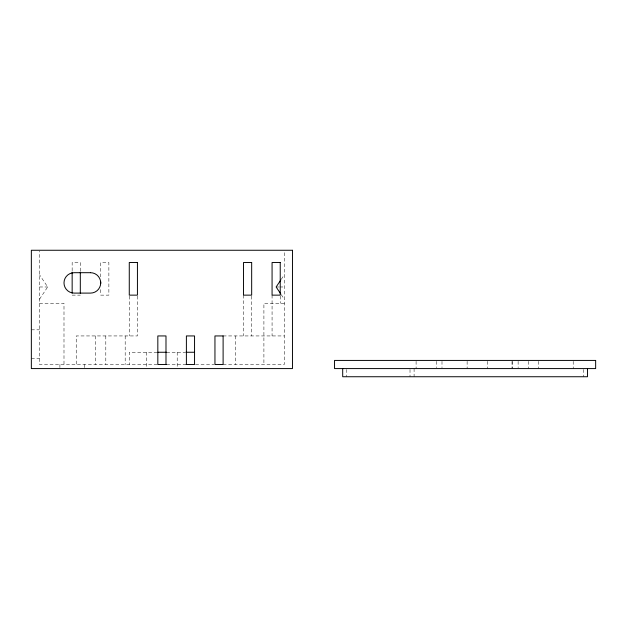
<?xml version="1.0" encoding="UTF-8"?>
<svg xmlns="http://www.w3.org/2000/svg" width="627" height="627" viewBox="0 0 627 627"><rect width="100%" height="100%" fill="white"/><g stroke="black" fill="none" stroke-linecap="round" stroke-linejoin="round"><path stroke-width="0.47" stroke-dasharray="3.13 2.35" d="M39.509 299.22L47.668 286.978L39.509 274.744M281.249 279.328L284.305 274.744M39.509 286.978L47.668 286.978M276.146 286.978L278.866 286.978M279.775 286.978L284.305 286.978M72.152 295.137L80.311 295.137M39.509 303.303L63.993 303.303L63.993 364.499M284.305 303.303L263.904 303.303L263.904 364.499M31.35 329.818L39.509 329.818M223.11 335.939L284.305 335.939M157.212 352.256L129.272 352.256L129.272 364.499M166.602 352.256L184.989 352.256M31.35 358.378L39.509 358.378M157.212 364.499L39.509 364.499L39.509 251.223M166.602 364.499L185.42 364.499M195.522 364.499L213.979 364.499M223.11 364.499L284.305 364.499L284.305 251.223M281.249 294.627L284.305 299.22M583.408 369.483L583.408 376.741M573.211 361.324L573.211 368.582M538.53 361.324L538.53 368.582M528.334 361.324L528.334 368.582M518.129 361.324L518.129 367.673M512.667 361.324L512.667 368.582M512.008 361.324L512.008 368.582M487.532 361.324L487.532 368.582M467.131 361.324L467.131 368.582M441.996 361.324L441.996 367.673M436.533 361.324L436.533 367.673M416.101 361.324L416.101 368.582M414.094 368.582L414.094 376.741M410.011 369.483L410.011 376.741M346.77 369.483L346.77 376.741M280.23 296.046L280.23 303.303M272.071 295.137L272.071 335.939M251.67 296.109L251.67 335.939M243.511 295.137L243.511 335.939M235.344 335.939L235.344 364.499M177.206 352.256L177.206 368.582M146.608 352.256L146.608 368.582M137.431 296.109L137.431 335.939L76.228 335.939L76.228 364.499M129.272 296.109L129.272 335.939M125.188 335.939L125.188 364.499M105.806 335.939L105.806 364.499M100.712 276.899L100.712 262.501L108.871 262.501L108.871 295.137L100.712 295.137L100.712 288.42M95.61 335.939L95.61 364.499M84.386 364.499L84.386 368.582M80.311 271.138L80.311 262.501L72.152 262.501L72.152 271.138M59.91 364.499L59.91 368.582"/><path stroke-width="0.94" d="M280.739 280.097L276.146 286.978L280.739 293.867M157.949 352.256L166.602 352.256M185.851 352.256L194.55 352.256M166.602 364.499L157.832 364.499L157.832 335.939L165.99 335.939L165.99 364.499M185.851 364.499L194.55 364.499L194.55 335.939L186.391 335.939L186.391 364.499M587.491 368.582L587.491 376.741L342.695 376.741L342.695 368.582M100.712 281.703L100.712 283.623M80.311 272.102L80.311 293.217M72.152 272.102L72.152 293.217M292.464 250.259L31.35 250.259L31.35 368.582L292.464 368.582L292.464 250.259M137.431 262.501L129.272 262.501L129.272 295.137L137.431 295.137L137.431 262.501M251.67 262.501L243.511 262.501L243.511 295.137L251.67 295.137L251.67 262.501M280.23 262.501L272.071 262.501L272.071 295.137L280.23 295.137L280.23 262.501M90.507 272.698L74.19 272.698A10.197 10.197 0 0 0 63.993 282.902A10.197 10.197 0 0 0 74.19 293.099L90.507 293.099A10.197 10.197 0 0 0 100.712 282.902A10.197 10.197 0 0 0 90.507 272.698M223.11 335.939L214.951 335.939L214.951 364.499L223.11 364.499L223.11 335.939M595.65 360.423L334.536 360.423L334.536 368.582L595.65 368.582L595.65 360.423"/></g></svg>
